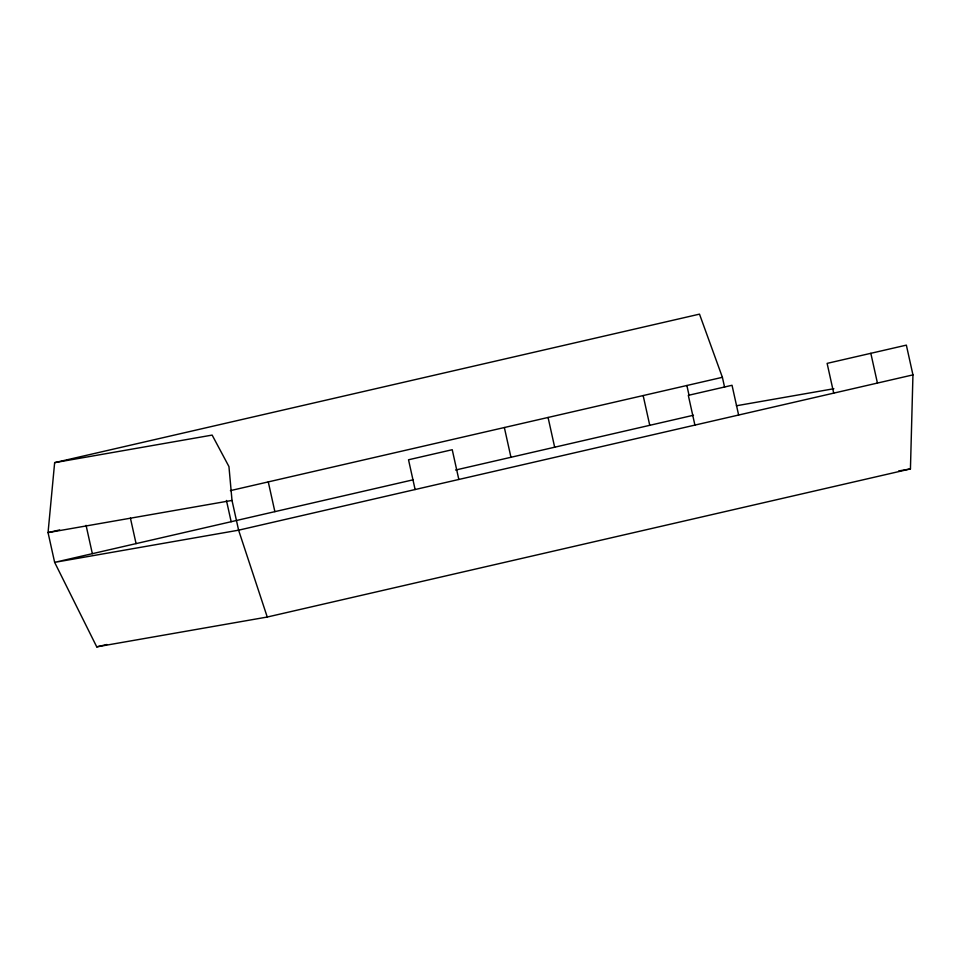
<?xml version="1.0" encoding="UTF-8"?>
<svg xmlns="http://www.w3.org/2000/svg" width="961" height="961" viewBox="0 0 961 961"><rect width="100%" height="100%" fill="white"/><g stroke="black" fill="none" stroke-linecap="round" stroke-linejoin="round"><path stroke-width="1.44" d="M724.594 387.235L722.396 377.313L699.5 314.139L54.645 462.649L48.05 532.61L54.645 562.365L96.737 646.861L267.254 617.034L910.439 468.908L912.95 374.886L906.355 345.131L827.121 363.378L833.716 393.133M59.654 529.943L48.05 532.61L232.009 500.429L228.946 466.565L212.141 435.093L54.645 462.649M230.388 490.627L722.396 377.313M413.314 479.767L54.645 562.365L238.604 530.184L912.95 374.886M455.574 470.037L693.47 415.248M96.737 646.861L106.971 644.507M736.378 405.77L833.86 388.724M898.679 470.962L910.439 468.908M267.254 617.034L238.604 530.184L232.009 500.429M870.834 353.312L877.429 383.067M738.625 415.032L732.03 385.277L688.316 395.343L694.911 425.098M686.875 385.493L689.073 395.415M643.161 395.56L649.756 425.315M548.07 417.458L554.665 447.213M504.357 427.525L510.952 457.28M458.829 479.467L452.235 449.712L408.521 459.778L415.116 489.533M268.275 481.893L274.87 511.648M226.448 500.465L231.157 521.715M130.42 518.111L136.066 543.614M86.07 525.343L92.352 553.68"/></g></svg>
